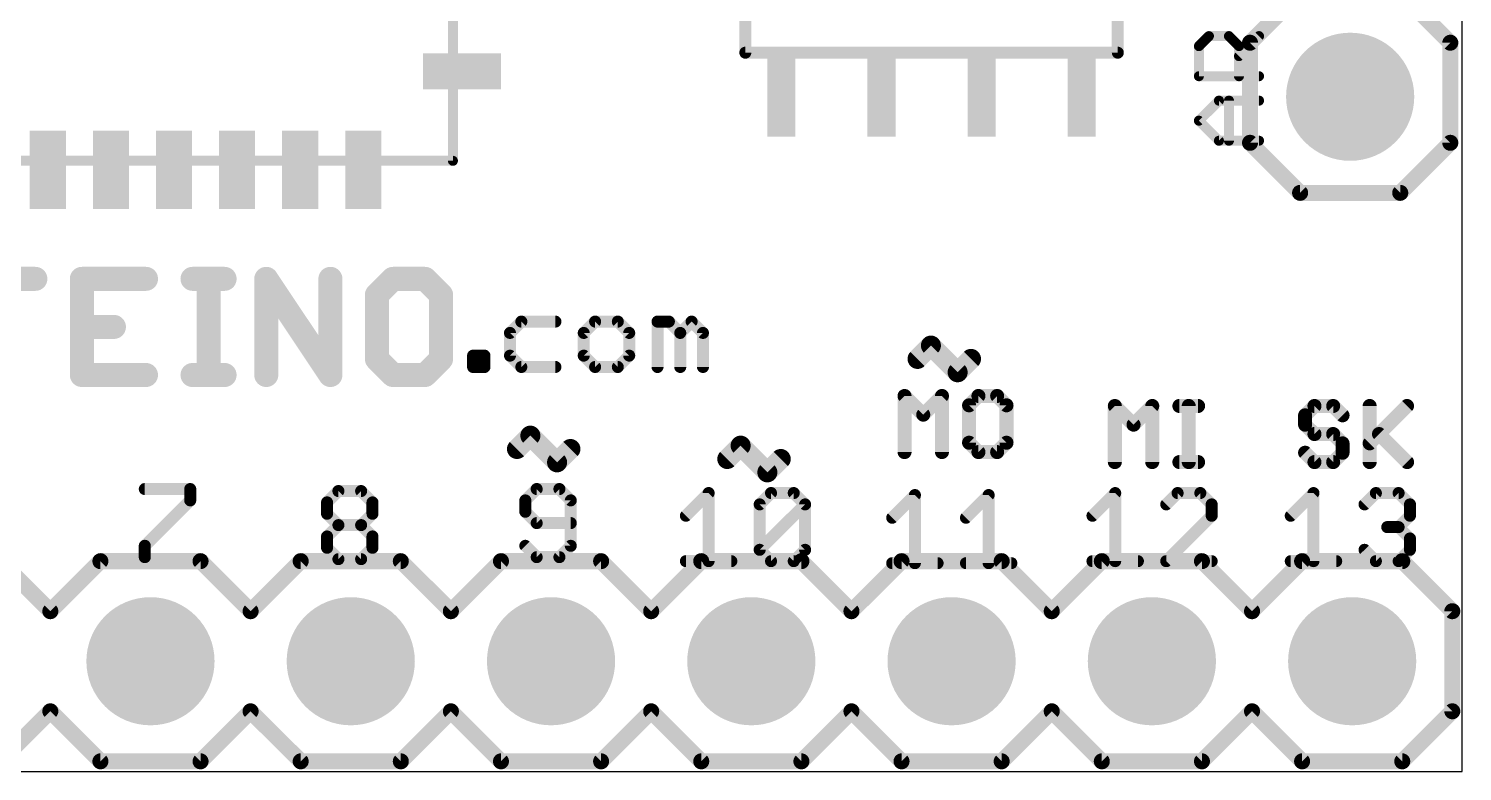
# Model space of a CAD drawing. Extents: x 0 to 33.3, y 0 to 23.1.
# Drawn here: x 15.09 to 33.27, y 0 to 9.42 of the extents above; entities that cross this region are included whole.
import ezdxf

# ---------------------------------------------------------------- set-up
doc = ezdxf.new("R2010")
doc.units = 0
for name, color, linetype in [('17', 82, 'CONTINUOUS'), ('20', 7, 'CONTINUOUS'), ('21', 7, 'CONTINUOUS'), ('51', 53, 'CONTINUOUS')]:
    doc.layers.add(name, color=color, linetype=linetype)

# ---------------------------------------------------------------- blocks, each defined once
blk = doc.blocks.new('RECT')
blk.add_solid([(-0.5, -0.5), (0.5, -0.5), (-0.5, 0.5), (0.5, 0.5)])
blk = doc.blocks.new('ROUNDP')
at = {"const_width": 0.5}
blk.add_lwpolyline([(0, -0.25, 1), (0, 0.25, 1), (0, -0.25)], format="xyb", dxfattribs=at)

msp = doc.modelspace()

# ---------------------------------------------------------------- linework, layer by layer
at = {"layer": '20'}
for p, q in [((33.274, 0), (33.274, 23.114)), ((0, 0), (33.274, 0))]:
    msp.add_line(p, q, dxfattribs=at)
at = {"layer": '21'}
for points, const_width in [([(24.181, 12.725), (24.181, 9.119)], 0.1524), ([(28.905, 9.119), (28.905, 12.725)], 0.1524), ([(29.9333, 9.202), (30.0604, 9.3292)], 0.127), ([(30.0604, 9.3292), (30.3146, 9.3292)], 0.127), ([(30.3146, 9.3292), (30.4417, 9.202)], 0.127), ([(30.4417, 9.0749), (30.6959, 9.3292)], 0.127), ([(29.9333, 8.8207), (29.9333, 9.202)], 0.127), ([(30.4417, 9.202), (30.4417, 8.8207)], 0.127), ([(30.6959, 8.8207), (29.9333, 8.8207)], 0.127), ([(29.9333, 8.2564), (30.1875, 8.5106)], 0.127), ([(30.1875, 8.5106), (30.6959, 8.5106)], 0.127), ([(30.3146, 8.0021), (30.3146, 8.5106)], 0.127), ([(30.1875, 8.0021), (29.9333, 8.2564)], 0.127), ([(30.6959, 8.0021), (30.1875, 8.0021)], 0.127), ([(14.3636, 6.2494), (15.1771, 6.2494)], 0.3048), ([(16.5803, 6.2494), (15.7668, 6.2494)], 0.3048), ([(15.7668, 6.2494), (15.7668, 5.0292)], 0.3048), ([(17.1701, 6.2494), (17.5769, 6.2494)], 0.3048), ([(17.3735, 5.0292), (17.3735, 6.2494)], 0.3048), ([(18.1056, 5.0292), (18.1056, 6.2494)], 0.3048), ([(18.1056, 6.2494), (18.9191, 5.0292)], 0.3048), ([(18.9191, 5.0292), (18.9191, 6.2494)], 0.3048), ([(19.7123, 6.2494), (19.5089, 6.0461)], 0.3048), ([(20.119, 6.2494), (19.7123, 6.2494)], 0.3048), ([(20.3224, 6.0461), (20.119, 6.2494)], 0.3048), ([(19.5089, 6.0461), (19.5089, 5.2326)], 0.3048), ([(20.3224, 5.2326), (20.3224, 6.0461)], 0.3048), ([(15.7668, 5.6393), (16.1736, 5.6393)], 0.3048), ([(21.3405, 5.707), (21.1964, 5.563)], 0.1524), ([(21.1964, 5.563), (21.1964, 5.2749)], 0.1524), ([(21.7727, 5.707), (21.3405, 5.707)], 0.1524), ([(22.276, 5.707), (22.132, 5.563)], 0.1524), ([(22.132, 5.563), (22.132, 5.2749)], 0.1524), ([(22.5641, 5.707), (22.276, 5.707)], 0.1524), ([(22.7082, 5.563), (22.5641, 5.707)], 0.1524), ([(22.7082, 5.2749), (22.7082, 5.563)], 0.1524), ([(23.0675, 5.1308), (23.0675, 5.707)], 0.1524), ([(23.0675, 5.707), (23.2115, 5.707)], 0.1524), ([(23.2115, 5.707), (23.3556, 5.563)], 0.1524), ([(23.3556, 5.563), (23.4997, 5.707)], 0.1524), ([(23.3556, 5.563), (23.3556, 5.1308)], 0.1524), ([(23.4997, 5.707), (23.6437, 5.563)], 0.1524), ([(23.6437, 5.563), (23.6437, 5.1308)], 0.1524), ([(26.3652, 5.2333), (26.5347, 5.4027)], 0.254), ([(26.5347, 5.4027), (26.8736, 5.0638)], 0.254), ([(19.5089, 5.2326), (19.7123, 5.0292)], 0.3048), ([(20.119, 5.0292), (20.3224, 5.2326)], 0.3048), ([(20.7287, 5.1308), (20.7287, 5.2749)], 0.1524), ([(20.7287, 5.2749), (20.8727, 5.2749)], 0.1524), ([(20.8727, 5.2749), (20.8727, 5.1308)], 0.1524), ([(21.1964, 5.2749), (21.3405, 5.1308)], 0.1524), ([(22.132, 5.2749), (22.276, 5.1308)], 0.1524), ([(22.5641, 5.1308), (22.7082, 5.2749)], 0.1524), ([(26.8736, 5.0638), (27.0431, 5.2333)], 0.254), ([(15.7668, 5.0292), (16.5803, 5.0292)], 0.3048), ([(17.1701, 5.0292), (17.5769, 5.0292)], 0.3048), ([(19.7123, 5.0292), (20.119, 5.0292)], 0.3048), ([(20.8727, 5.1308), (20.7287, 5.1308)], 0.1524), ([(21.3405, 5.1308), (21.7727, 5.1308)], 0.1524), ([(22.276, 5.1308), (22.5641, 5.1308)], 0.1524), ([(26.2001, 4.0513), (26.2001, 4.7631)], 0.1778), ([(26.2001, 4.7631), (26.4374, 4.5258)], 0.1778), ([(26.4374, 4.5258), (26.6746, 4.7631)], 0.1778), ([(26.6746, 4.7631), (26.6746, 4.0513)], 0.1778), ([(27.1373, 4.7631), (27.0187, 4.6445)], 0.1778), ([(27.0187, 4.6445), (27.0187, 4.1699)], 0.1778), ([(27.3746, 4.7631), (27.1373, 4.7631)], 0.1778), ([(27.4932, 4.6445), (27.3746, 4.7631)], 0.1778), ([(27.4932, 4.1699), (27.4932, 4.6445)], 0.1778), ([(28.8671, 3.9243), (28.8671, 4.6361)], 0.1778), ([(28.8671, 4.6361), (29.1044, 4.3988)], 0.1778), ([(29.1044, 4.3988), (29.3416, 4.6361)], 0.1778), ([(29.3416, 4.6361), (29.3416, 3.9243)], 0.1778), ([(29.6857, 4.6361), (29.9229, 4.6361)], 0.1778), ([(29.8043, 3.9243), (29.8043, 4.6361)], 0.1778), ([(31.3987, 4.6361), (31.2801, 4.5175)], 0.1778), ([(31.2801, 4.5175), (31.2801, 4.3988)], 0.1778), ([(31.636, 4.6361), (31.3987, 4.6361)], 0.1778), ([(31.7546, 4.5175), (31.636, 4.6361)], 0.1778), ([(32.0987, 4.6361), (32.0987, 3.9243)], 0.1778), ([(32.0987, 4.1616), (32.5732, 4.6361)], 0.1778), ([(21.2852, 4.0903), (21.4547, 4.2597)], 0.254), ([(21.4547, 4.2597), (21.7936, 3.9208)], 0.254), ([(31.2801, 4.3988), (31.3987, 4.2802)], 0.1778), ([(31.3987, 4.2802), (31.636, 4.2802)], 0.1778), ([(31.636, 4.2802), (31.7546, 4.1616)], 0.1778), ([(32.2173, 4.2802), (32.5732, 3.9243)], 0.1778), ([(21.7936, 3.9208), (21.9631, 4.0903)], 0.254), ([(23.9522, 3.9633), (24.1217, 4.1327)], 0.254), ([(24.1217, 4.1327), (24.4606, 3.7938)], 0.254), ([(27.0187, 4.1699), (27.1373, 4.0513)], 0.1778), ([(27.3746, 4.0513), (27.4932, 4.1699)], 0.1778), ([(31.7546, 4.1616), (31.7546, 4.0429)], 0.1778), ([(24.4606, 3.7938), (24.6301, 3.9633)], 0.254), ([(27.1373, 4.0513), (27.3746, 4.0513)], 0.1778), ([(29.6857, 3.9243), (29.9229, 3.9243)], 0.1778), ([(31.3987, 3.9243), (31.2801, 4.0429)], 0.1778), ([(31.636, 3.9243), (31.3987, 3.9243)], 0.1778), ([(31.7546, 4.0429), (31.636, 3.9243)], 0.1778), ([(16.5651, 3.5821), (17.1413, 3.5821)], 0.1524), ([(17.1413, 3.5821), (17.1413, 3.4381)], 0.1524), ([(21.5351, 3.5821), (21.3911, 3.4381)], 0.1524), ([(21.8233, 3.5821), (21.5351, 3.5821)], 0.1524), ([(21.9673, 3.4381), (21.8233, 3.5821)], 0.1524), ([(17.1413, 3.4381), (16.5651, 2.8619)], 0.1524), ([(18.8765, 3.4127), (19.0205, 3.5567)], 0.1524), ([(18.8765, 3.2686), (18.8765, 3.4127)], 0.1524), ([(19.0205, 3.5567), (19.3087, 3.5567)], 0.1524), ([(19.3087, 3.5567), (19.4527, 3.4127)], 0.1524), ([(19.4527, 3.4127), (19.4527, 3.2686)], 0.1524), ([(21.3911, 3.4381), (21.3911, 3.294)], 0.1524), ([(21.9673, 2.8619), (21.9673, 3.4381)], 0.1524), ([(23.4274, 3.2432), (23.7155, 3.5313)], 0.1524), ([(23.7155, 3.5313), (23.7155, 2.667)], 0.1524), ([(24.3629, 3.3873), (24.5069, 3.5313)], 0.1524), ([(24.3629, 2.8111), (24.3629, 3.3873)], 0.1524), ([(24.3629, 2.8111), (24.9391, 3.3873)], 0.1524), ([(24.5069, 3.5313), (24.795, 3.5313)], 0.1524), ([(24.795, 3.5313), (24.9391, 3.3873)], 0.1524), ([(24.9391, 3.3873), (24.9391, 2.8111)], 0.1524), ([(26.0436, 3.2178), (26.3317, 3.5059)], 0.1524), ([(26.3317, 3.5059), (26.3317, 2.6416)], 0.1524), ([(26.9791, 3.2178), (27.2672, 3.5059)], 0.1524), ([(27.2672, 3.5059), (27.2672, 2.6416)], 0.1524), ([(28.5836, 3.2432), (28.8717, 3.5313)], 0.1524), ([(28.8717, 3.5313), (28.8717, 2.667)], 0.1524), ([(29.6631, 3.5313), (29.5191, 3.3873)], 0.1524), ([(29.9513, 3.5313), (29.6631, 3.5313)], 0.1524), ([(30.0953, 3.3873), (29.9513, 3.5313)], 0.1524), ([(30.0953, 3.2432), (30.0953, 3.3873)], 0.1524), ([(31.0982, 3.2432), (31.3863, 3.5313)], 0.1524), ([(31.3863, 3.5313), (31.3863, 2.667)], 0.1524), ([(32.0337, 3.3873), (32.1777, 3.5313)], 0.1524), ([(32.1777, 3.5313), (32.4659, 3.5313)], 0.1524), ([(32.4659, 3.5313), (32.6099, 3.3873)], 0.1524), ([(32.6099, 3.3873), (32.6099, 3.2432)], 0.1524), ([(19.0205, 3.1246), (18.8765, 3.2686)], 0.1524), ([(19.4527, 3.2686), (19.3087, 3.1246)], 0.1524), ([(21.3911, 3.294), (21.5351, 3.15)], 0.1524), ([(29.5191, 2.667), (30.0953, 3.2432)], 0.1524), ([(32.6099, 3.2432), (32.4659, 3.0992)], 0.1524), ([(18.8765, 2.9805), (19.0205, 3.1246)], 0.1524), ([(19.0205, 3.1246), (19.3087, 3.1246)], 0.1524), ([(19.3087, 3.1246), (19.4527, 2.9805)], 0.1524), ([(21.5351, 3.15), (21.9673, 3.15)], 0.1524), ([(32.4659, 3.0992), (32.3218, 3.0992)], 0.1524), ([(32.4659, 3.0992), (32.6099, 2.9551)], 0.1524), ([(16.5651, 2.8619), (16.5651, 2.7178)], 0.1524), ([(18.8765, 2.8365), (18.8765, 2.9805)], 0.1524), ([(19.0205, 2.6924), (18.8765, 2.8365)], 0.1524), ([(19.4527, 2.8365), (19.3087, 2.6924)], 0.1524), ([(19.4527, 2.9805), (19.4527, 2.8365)], 0.1524), ([(21.3911, 2.8619), (21.5351, 2.7178)], 0.1524), ([(21.8233, 2.7178), (21.9673, 2.8619)], 0.1524), ([(32.6099, 2.9551), (32.6099, 2.8111)], 0.1524), ([(19.3087, 2.6924), (19.0205, 2.6924)], 0.1524), ([(21.5351, 2.7178), (21.8233, 2.7178)], 0.1524), ([(23.4274, 2.667), (24.0036, 2.667)], 0.1524), ([(24.5069, 2.667), (24.3629, 2.8111)], 0.1524), ([(24.795, 2.667), (24.5069, 2.667)], 0.1524), ([(24.9391, 2.8111), (24.795, 2.667)], 0.1524), ([(28.5836, 2.667), (29.1598, 2.667)], 0.1524), ([(30.0953, 2.667), (29.5191, 2.667)], 0.1524), ([(31.0982, 2.667), (31.6744, 2.667)], 0.1524), ([(32.1777, 2.667), (32.0337, 2.8111)], 0.1524), ([(32.4659, 2.667), (32.1777, 2.667)], 0.1524), ([(32.6099, 2.8111), (32.4659, 2.667)], 0.1524), ([(26.0436, 2.6416), (26.6198, 2.6416)], 0.1524), ([(26.9791, 2.6416), (27.5553, 2.6416)], 0.1524)]:
    msp.add_lwpolyline(points, dxfattribs=dict(at, const_width=const_width))
for points, const_width in [([(30.0604, 9.3609, 1), (30.0604, 9.2974)], 0.0635), ([(30.0828, 9.3067, 1), (30.0379, 9.3516)], 0.0635), ([(30.337, 9.3516, 1), (30.2921, 9.3067)], 0.0635), ([(30.3146, 9.2974, 1), (30.3146, 9.3609)], 0.0635), ([(30.7184, 9.3067, 1), (30.6734, 9.3516)], 0.0635), ([(24.1429, 9.119, 1), (24.2191, 9.119)], 0.0762), ([(28.8669, 9.119, 1), (28.9431, 9.119)], 0.0762), ([(29.965, 9.202, 1), (29.9015, 9.202)], 0.0635), ([(29.9108, 9.2245, 1), (29.9557, 9.1796)], 0.0635), ([(30.4734, 9.202, 1), (30.4099, 9.202)], 0.0635), ([(30.4192, 9.0974, 1), (30.4641, 9.0525)], 0.0635), ([(30.4192, 9.1796, 1), (30.4641, 9.2245)], 0.0635), ([(29.9015, 8.8207, 1), (29.965, 8.8207)], 0.0635), ([(29.9333, 8.8525, 1), (29.9333, 8.789)], 0.0635), ([(30.4099, 8.8207, 1), (30.4734, 8.8207)], 0.0635), ([(30.6959, 8.789, 1), (30.6959, 8.8525)], 0.0635), ([(30.1875, 8.5423, 1), (30.1875, 8.4788)], 0.0635), ([(30.2099, 8.4881, 1), (30.165, 8.533)], 0.0635), ([(30.3463, 8.5106, 1), (30.2828, 8.5106)], 0.0635), ([(30.6959, 8.4788, 1), (30.6959, 8.5423)], 0.0635), ([(29.9557, 8.2788, 1), (29.9108, 8.2339)], 0.0635), ([(29.9108, 8.2788, 1), (29.9557, 8.2339)], 0.0635), ([(30.1875, 8.0339, 1), (30.1875, 7.9704)], 0.0635), ([(30.165, 7.9797, 1), (30.2099, 8.0246)], 0.0635), ([(30.2828, 8.0021, 1), (30.3463, 8.0021)], 0.0635), ([(30.6959, 7.9704, 1), (30.6959, 8.0339)], 0.0635), ([(15.1771, 6.1732, 1), (15.1771, 6.3256)], 0.1524), ([(15.7668, 6.3256, 1), (15.7668, 6.1732)], 0.1524), ([(15.843, 6.2494, 1), (15.6906, 6.2494)], 0.1524), ([(16.5803, 6.1732, 1), (16.5803, 6.3256)], 0.1524), ([(17.1701, 6.3256, 1), (17.1701, 6.1732)], 0.1524), ([(17.4497, 6.2494, 1), (17.2973, 6.2494)], 0.1524), ([(17.5769, 6.1732, 1), (17.5769, 6.3256)], 0.1524), ([(18.1818, 6.2494, 1), (18.0294, 6.2494)], 0.1524), ([(18.169, 6.2917, 1), (18.0422, 6.2072)], 0.1524), ([(18.9953, 6.2494, 1), (18.8429, 6.2494)], 0.1524), ([(19.7123, 6.3256, 1), (19.7123, 6.1732)], 0.1524), ([(19.7662, 6.1956, 1), (19.6584, 6.3033)], 0.1524), ([(20.1729, 6.3033, 1), (20.0651, 6.1956)], 0.1524), ([(20.119, 6.1732, 1), (20.119, 6.3256)], 0.1524), ([(19.5851, 6.0461, 1), (19.4327, 6.0461)], 0.1524), ([(20.3986, 6.0461, 1), (20.2462, 6.0461)], 0.1524), ([(19.455, 6.1, 1), (19.5628, 5.9922)], 0.1524), ([(20.2685, 5.9922, 1), (20.3763, 6.1)], 0.1524), ([(15.7668, 5.7155, 1), (15.7668, 5.5631)], 0.1524), ([(16.1736, 5.5631, 1), (16.1736, 5.7155)], 0.1524), ([(21.2345, 5.563, 1), (21.1583, 5.563)], 0.0762), ([(21.3405, 5.7451, 1), (21.3405, 5.6689)], 0.0762), ([(21.3674, 5.6801, 1), (21.3136, 5.734)], 0.0762), ([(21.7727, 5.6689, 1), (21.7727, 5.7451)], 0.0762), ([(22.1701, 5.563, 1), (22.0939, 5.563)], 0.0762), ([(22.276, 5.7451, 1), (22.276, 5.6689)], 0.0762), ([(22.303, 5.6801, 1), (22.2491, 5.734)], 0.0762), ([(22.5911, 5.734, 1), (22.5372, 5.6801)], 0.0762), ([(22.5641, 5.6689, 1), (22.5641, 5.7451)], 0.0762), ([(22.7463, 5.563, 1), (22.6701, 5.563)], 0.0762), ([(23.1056, 5.707, 1), (23.0294, 5.707)], 0.0762), ([(23.0675, 5.7451, 1), (23.0675, 5.6689)], 0.0762), ([(23.2385, 5.734, 1), (23.1846, 5.6801)], 0.0762), ([(23.2115, 5.6689, 1), (23.2115, 5.7451)], 0.0762), ([(23.3937, 5.563, 1), (23.3175, 5.563)], 0.0762), ([(23.5266, 5.734, 1), (23.4727, 5.6801)], 0.0762), ([(23.5266, 5.6801, 1), (23.4727, 5.734)], 0.0762), ([(23.6818, 5.563, 1), (23.6056, 5.563)], 0.0762), ([(21.1695, 5.5899, 1), (21.2234, 5.536)], 0.0762), ([(22.105, 5.5899, 1), (22.1589, 5.536)], 0.0762), ([(22.6812, 5.536, 1), (22.7351, 5.5899)], 0.0762), ([(23.3287, 5.5899, 1), (23.3825, 5.536)], 0.0762), ([(23.3287, 5.536, 1), (23.3825, 5.5899)], 0.0762), ([(23.6168, 5.536, 1), (23.6706, 5.5899)], 0.0762), ([(26.5796, 5.4476, 1), (26.4898, 5.3578)], 0.127), ([(26.5796, 5.3578, 1), (26.4898, 5.4476)], 0.127), ([(19.5628, 5.2865, 1), (19.455, 5.1787)], 0.1524), ([(19.4327, 5.2326, 1), (19.5851, 5.2326)], 0.1524), ([(20.2462, 5.2326, 1), (20.3986, 5.2326)], 0.1524), ([(20.3763, 5.1787, 1), (20.2685, 5.2865)], 0.1524), ([(20.7668, 5.2749, 1), (20.6906, 5.2749)], 0.0762), ([(20.7287, 5.313, 1), (20.7287, 5.2368)], 0.0762), ([(20.9108, 5.2749, 1), (20.8346, 5.2749)], 0.0762), ([(20.8727, 5.2368, 1), (20.8727, 5.313)], 0.0762), ([(21.2234, 5.3018, 1), (21.1695, 5.2479)], 0.0762), ([(21.1583, 5.2749, 1), (21.2345, 5.2749)], 0.0762), ([(22.1589, 5.3018, 1), (22.105, 5.2479)], 0.0762), ([(22.0939, 5.2749, 1), (22.1701, 5.2749)], 0.0762), ([(22.6701, 5.2749, 1), (22.7463, 5.2749)], 0.0762), ([(22.7351, 5.2479, 1), (22.6812, 5.3018)], 0.0762), ([(26.3203, 5.2782, 1), (26.4101, 5.1884)], 0.127), ([(27.088, 5.1884, 1), (26.9982, 5.2782)], 0.127), ([(15.7668, 5.1054, 1), (15.7668, 4.953)], 0.1524), ([(15.6906, 5.0292, 1), (15.843, 5.0292)], 0.1524), ([(16.5803, 4.953, 1), (16.5803, 5.1054)], 0.1524), ([(17.1701, 5.1054, 1), (17.1701, 4.953)], 0.1524), ([(17.2973, 5.0292, 1), (17.4497, 5.0292)], 0.1524), ([(17.5769, 4.953, 1), (17.5769, 5.1054)], 0.1524), ([(18.0294, 5.0292, 1), (18.1818, 5.0292)], 0.1524), ([(18.8429, 5.0292, 1), (18.9953, 5.0292)], 0.1524), ([(18.8557, 4.9869, 1), (18.9825, 5.0715)], 0.1524), ([(19.7123, 5.1054, 1), (19.7123, 4.953)], 0.1524), ([(19.6584, 4.9753, 1), (19.7662, 5.0831)], 0.1524), ([(20.0651, 5.0831, 1), (20.1729, 4.9753)], 0.1524), ([(20.119, 4.953, 1), (20.119, 5.1054)], 0.1524), ([(20.7287, 5.1689, 1), (20.7287, 5.0927)], 0.0762), ([(20.6906, 5.1308, 1), (20.7668, 5.1308)], 0.0762), ([(20.8346, 5.1308, 1), (20.9108, 5.1308)], 0.0762), ([(20.8727, 5.0927, 1), (20.8727, 5.1689)], 0.0762), ([(21.3405, 5.1689, 1), (21.3405, 5.0927)], 0.0762), ([(21.3136, 5.1039, 1), (21.3674, 5.1577)], 0.0762), ([(21.7727, 5.0927, 1), (21.7727, 5.1689)], 0.0762), ([(22.276, 5.1689, 1), (22.276, 5.0927)], 0.0762), ([(22.2491, 5.1039, 1), (22.303, 5.1577)], 0.0762), ([(22.5372, 5.1577, 1), (22.5911, 5.1039)], 0.0762), ([(22.5641, 5.0927, 1), (22.5641, 5.1689)], 0.0762), ([(23.0294, 5.1308, 1), (23.1056, 5.1308)], 0.0762), ([(23.3175, 5.1308, 1), (23.3937, 5.1308)], 0.0762), ([(23.6056, 5.1308, 1), (23.6818, 5.1308)], 0.0762), ([(26.8287, 5.1087, 1), (26.9185, 5.0189)], 0.127), ([(26.8287, 5.0189, 1), (26.9185, 5.1087)], 0.127), ([(26.2315, 4.7945, 1), (26.1687, 4.7317)], 0.0889), ([(26.2446, 4.7631, 1), (26.1557, 4.7631)], 0.0889), ([(26.7191, 4.7631, 1), (26.6302, 4.7631)], 0.0889), ([(26.7061, 4.7317, 1), (26.6432, 4.7945)], 0.0889), ([(27.0631, 4.6445, 1), (26.9742, 4.6445)], 0.0889), ([(27.1373, 4.8076, 1), (27.1373, 4.7187)], 0.0889), ([(27.1687, 4.7317, 1), (27.1059, 4.7945)], 0.0889), ([(27.406, 4.7945, 1), (27.3432, 4.7317)], 0.0889), ([(27.3746, 4.7187, 1), (27.3746, 4.8076)], 0.0889), ([(27.5377, 4.6445, 1), (27.4488, 4.6445)], 0.0889), ([(26.4059, 4.5573, 1), (26.4688, 4.4944)], 0.0889), ([(26.4059, 4.4944, 1), (26.4688, 4.5573)], 0.0889), ([(26.9872, 4.6759, 1), (27.0501, 4.613)], 0.0889), ([(27.4618, 4.613, 1), (27.5246, 4.6759)], 0.0889), ([(28.9116, 4.6361, 1), (28.8226, 4.6361)], 0.0889), ([(28.8985, 4.6675, 1), (28.8357, 4.6047)], 0.0889), ([(29.3861, 4.6361, 1), (29.2972, 4.6361)], 0.0889), ([(29.3731, 4.6047, 1), (29.3102, 4.6675)], 0.0889), ([(29.6857, 4.6806, 1), (29.6857, 4.5917)], 0.0889), ([(29.8488, 4.6361, 1), (29.7599, 4.6361)], 0.0889), ([(29.9229, 4.5917, 1), (29.9229, 4.6806)], 0.0889), ([(31.3246, 4.5175, 1), (31.2356, 4.5175)], 0.0889), ([(31.2487, 4.5489, 1), (31.3115, 4.486)], 0.0889), ([(31.3987, 4.6806, 1), (31.3987, 4.5917)], 0.0889), ([(31.4302, 4.6047, 1), (31.3673, 4.6675)], 0.0889), ([(31.6674, 4.6675, 1), (31.6046, 4.6047)], 0.0889), ([(31.636, 4.5917, 1), (31.636, 4.6806)], 0.0889), ([(31.7232, 4.486, 1), (31.7861, 4.5489)], 0.0889), ([(32.1431, 4.6361, 1), (32.0542, 4.6361)], 0.0889), ([(32.6046, 4.6047, 1), (32.5418, 4.6675)], 0.0889), ([(21.4996, 4.3046, 1), (21.4098, 4.2148)], 0.127), ([(21.4996, 4.2148, 1), (21.4098, 4.3046)], 0.127), ([(29.0729, 4.4303, 1), (29.1358, 4.3674)], 0.0889), ([(29.0729, 4.3674, 1), (29.1358, 4.4303)], 0.0889), ([(31.3115, 4.4303, 1), (31.2487, 4.3674)], 0.0889), ([(31.2356, 4.3988, 1), (31.3246, 4.3988)], 0.0889), ([(31.3987, 4.3247, 1), (31.3987, 4.2358)], 0.0889), ([(31.6674, 4.3116, 1), (31.6046, 4.2488)], 0.0889), ([(31.636, 4.2358, 1), (31.636, 4.3247)], 0.0889), ([(32.2487, 4.3116, 1), (32.1859, 4.2488)], 0.0889), ([(21.2403, 4.1352, 1), (21.3301, 4.0454)], 0.127), ([(22.008, 4.0454, 1), (21.9182, 4.1352)], 0.127), ([(24.1666, 4.1776, 1), (24.0768, 4.0878)], 0.127), ([(24.1666, 4.0878, 1), (24.0768, 4.1776)], 0.127), ([(27.0501, 4.2014, 1), (26.9872, 4.1385)], 0.0889), ([(26.9742, 4.1699, 1), (27.0631, 4.1699)], 0.0889), ([(27.4488, 4.1699, 1), (27.5377, 4.1699)], 0.0889), ([(27.5246, 4.1385, 1), (27.4618, 4.2014)], 0.0889), ([(31.3673, 4.2488, 1), (31.4302, 4.3116)], 0.0889), ([(31.7991, 4.1616, 1), (31.7102, 4.1616)], 0.0889), ([(31.7232, 4.1301, 1), (31.7861, 4.193)], 0.0889), ([(32.0672, 4.193, 1), (32.1301, 4.1301)], 0.0889), ([(21.7487, 3.9657, 1), (21.8385, 3.8759)], 0.127), ([(21.7487, 3.8759, 1), (21.8385, 3.9657)], 0.127), ([(23.9073, 4.0082, 1), (23.9971, 3.9184)], 0.127), ([(24.675, 3.9184, 1), (24.5852, 4.0082)], 0.127), ([(26.1557, 4.0513, 1), (26.2446, 4.0513)], 0.0889), ([(26.6302, 4.0513, 1), (26.7191, 4.0513)], 0.0889), ([(27.1373, 4.0958, 1), (27.1373, 4.0069)], 0.0889), ([(27.1059, 4.0199, 1), (27.1687, 4.0827)], 0.0889), ([(27.3432, 4.0827, 1), (27.406, 4.0199)], 0.0889), ([(27.3746, 4.0069, 1), (27.3746, 4.0958)], 0.0889), ([(29.6857, 3.9688, 1), (29.6857, 3.8799)], 0.0889), ([(29.9229, 3.8799, 1), (29.9229, 3.9688)], 0.0889), ([(31.3115, 4.0744, 1), (31.2487, 4.0115)], 0.0889), ([(31.3987, 3.9688, 1), (31.3987, 3.8799)], 0.0889), ([(31.3673, 3.8929, 1), (31.4302, 3.9557)], 0.0889), ([(31.6046, 3.9557, 1), (31.6674, 3.8929)], 0.0889), ([(31.636, 3.8799, 1), (31.636, 3.9688)], 0.0889), ([(31.7102, 4.0429, 1), (31.7991, 4.0429)], 0.0889), ([(31.7861, 4.0115, 1), (31.7232, 4.0744)], 0.0889), ([(32.5418, 3.8929, 1), (32.6046, 3.9557)], 0.0889), ([(24.4157, 3.8387, 1), (24.5055, 3.7489)], 0.127), ([(24.4157, 3.7489, 1), (24.5055, 3.8387)], 0.127), ([(28.8226, 3.9243, 1), (28.9116, 3.9243)], 0.0889), ([(29.2972, 3.9243, 1), (29.3861, 3.9243)], 0.0889), ([(29.7599, 3.9243, 1), (29.8488, 3.9243)], 0.0889), ([(32.0542, 3.9243, 1), (32.1431, 3.9243)], 0.0889), ([(16.5651, 3.6202, 1), (16.5651, 3.544)], 0.0762), ([(17.1794, 3.5821, 1), (17.1032, 3.5821)], 0.0762), ([(17.1413, 3.544, 1), (17.1413, 3.6202)], 0.0762), ([(21.5351, 3.6202, 1), (21.5351, 3.544)], 0.0762), ([(21.5621, 3.5552, 1), (21.5082, 3.6091)], 0.0762), ([(21.8502, 3.6091, 1), (21.7963, 3.5552)], 0.0762), ([(21.8233, 3.544, 1), (21.8233, 3.6202)], 0.0762), ([(17.1032, 3.4381, 1), (17.1794, 3.4381)], 0.0762), ([(17.1682, 3.4111, 1), (17.1144, 3.465)], 0.0762), ([(18.8495, 3.4396, 1), (18.9034, 3.3857)], 0.0762), ([(18.9146, 3.4127, 1), (18.8384, 3.4127)], 0.0762), ([(19.0205, 3.5948, 1), (19.0205, 3.5186)], 0.0762), ([(19.0475, 3.5298, 1), (18.9936, 3.5837)], 0.0762), ([(19.3356, 3.5837, 1), (19.2817, 3.5298)], 0.0762), ([(19.3087, 3.5186, 1), (19.3087, 3.5948)], 0.0762), ([(19.4908, 3.4127, 1), (19.4146, 3.4127)], 0.0762), ([(19.4258, 3.3857, 1), (19.4796, 3.4396)], 0.0762), ([(21.3641, 3.465, 1), (21.418, 3.4111)], 0.0762), ([(21.4292, 3.4381, 1), (21.353, 3.4381)], 0.0762), ([(22.0054, 3.4381, 1), (21.9292, 3.4381)], 0.0762), ([(21.9404, 3.4111, 1), (21.9942, 3.465)], 0.0762), ([(23.7536, 3.5313, 1), (23.6774, 3.5313)], 0.0762), ([(23.7424, 3.5044, 1), (23.6885, 3.5583)], 0.0762), ([(24.401, 3.3873, 1), (24.3248, 3.3873)], 0.0762), ([(24.5069, 3.5694, 1), (24.5069, 3.4932)], 0.0762), ([(24.5339, 3.5044, 1), (24.48, 3.5583)], 0.0762), ([(24.822, 3.5583, 1), (24.7681, 3.5044)], 0.0762), ([(24.795, 3.4932, 1), (24.795, 3.5694)], 0.0762), ([(24.9772, 3.3873, 1), (24.901, 3.3873)], 0.0762), ([(24.966, 3.3603, 1), (24.9122, 3.4142)], 0.0762), ([(26.3698, 3.5059, 1), (26.2936, 3.5059)], 0.0762), ([(26.3586, 3.479, 1), (26.3047, 3.5329)], 0.0762), ([(27.3053, 3.5059, 1), (27.2291, 3.5059)], 0.0762), ([(27.2941, 3.479, 1), (27.2403, 3.5329)], 0.0762), ([(28.9098, 3.5313, 1), (28.8336, 3.5313)], 0.0762), ([(28.8986, 3.5044, 1), (28.8447, 3.5583)], 0.0762), ([(29.6631, 3.5694, 1), (29.6631, 3.4932)], 0.0762), ([(29.6901, 3.5044, 1), (29.6362, 3.5583)], 0.0762), ([(29.9782, 3.5583, 1), (29.9243, 3.5044)], 0.0762), ([(29.9513, 3.4932, 1), (29.9513, 3.5694)], 0.0762), ([(30.1334, 3.3873, 1), (30.0572, 3.3873)], 0.0762), ([(31.4244, 3.5313, 1), (31.3482, 3.5313)], 0.0762), ([(31.4132, 3.5044, 1), (31.3593, 3.5583)], 0.0762), ([(32.1777, 3.5694, 1), (32.1777, 3.4932)], 0.0762), ([(32.2047, 3.5044, 1), (32.1508, 3.5583)], 0.0762), ([(32.4928, 3.5583, 1), (32.4389, 3.5044)], 0.0762), ([(32.4659, 3.4932, 1), (32.4659, 3.5694)], 0.0762), ([(32.648, 3.3873, 1), (32.5718, 3.3873)], 0.0762), ([(18.9034, 3.2956, 1), (18.8495, 3.2417)], 0.0762), ([(18.8384, 3.2686, 1), (18.9146, 3.2686)], 0.0762), ([(19.4146, 3.2686, 1), (19.4908, 3.2686)], 0.0762), ([(19.4796, 3.2417, 1), (19.4258, 3.2956)], 0.0762), ([(21.418, 3.321, 1), (21.3641, 3.2671)], 0.0762), ([(21.353, 3.294, 1), (21.4292, 3.294)], 0.0762), ([(23.4004, 3.2702, 1), (23.4543, 3.2163)], 0.0762), ([(24.3359, 3.4142, 1), (24.3898, 3.3603)], 0.0762), ([(24.9122, 3.3603, 1), (24.966, 3.4142)], 0.0762), ([(26.0166, 3.2448, 1), (26.0705, 3.1909)], 0.0762), ([(26.9521, 3.2448, 1), (27.006, 3.1909)], 0.0762), ([(28.5566, 3.2702, 1), (28.6105, 3.2163)], 0.0762), ([(29.4921, 3.4142, 1), (29.546, 3.3603)], 0.0762), ([(30.0572, 3.2432, 1), (30.1334, 3.2432)], 0.0762), ([(30.0684, 3.3603, 1), (30.1222, 3.4142)], 0.0762), ([(30.1222, 3.2163, 1), (30.0684, 3.2702)], 0.0762), ([(31.0712, 3.2702, 1), (31.1251, 3.2163)], 0.0762), ([(32.0067, 3.4142, 1), (32.0606, 3.3603)], 0.0762), ([(32.5718, 3.2432, 1), (32.648, 3.2432)], 0.0762), ([(32.583, 3.3603, 1), (32.6368, 3.4142)], 0.0762), ([(32.6368, 3.2163, 1), (32.583, 3.2702)], 0.0762), ([(19.0205, 3.1627, 1), (19.0205, 3.0865)], 0.0762), ([(19.0475, 3.0976, 1), (18.9936, 3.1515)], 0.0762), ([(18.9936, 3.0976, 1), (19.0475, 3.1515)], 0.0762), ([(19.3356, 3.1515, 1), (19.2817, 3.0976)], 0.0762), ([(19.2817, 3.1515, 1), (19.3356, 3.0976)], 0.0762), ([(19.3087, 3.0865, 1), (19.3087, 3.1627)], 0.0762), ([(21.5351, 3.1881, 1), (21.5351, 3.1119)], 0.0762), ([(21.5082, 3.123, 1), (21.5621, 3.1769)], 0.0762), ([(21.9673, 3.1119, 1), (21.9673, 3.1881)], 0.0762), ([(32.3218, 3.1373, 1), (32.3218, 3.0611)], 0.0762), ([(32.4928, 3.1261, 1), (32.4389, 3.0722)], 0.0762), ([(32.4389, 3.1261, 1), (32.4928, 3.0722)], 0.0762), ([(32.4659, 3.0611, 1), (32.4659, 3.1373)], 0.0762), ([(16.5381, 2.8888, 1), (16.592, 2.8349)], 0.0762), ([(16.6032, 2.8619, 1), (16.527, 2.8619)], 0.0762), ([(18.8495, 3.0075, 1), (18.9034, 2.9536)], 0.0762), ([(18.9034, 2.8634, 1), (18.8495, 2.8095)], 0.0762), ([(18.9146, 2.9805, 1), (18.8384, 2.9805)], 0.0762), ([(19.4908, 2.9805, 1), (19.4146, 2.9805)], 0.0762), ([(19.4258, 2.9536, 1), (19.4796, 3.0075)], 0.0762), ([(19.4796, 2.8095, 1), (19.4258, 2.8634)], 0.0762), ([(21.418, 2.8888, 1), (21.3641, 2.8349)], 0.0762), ([(21.9942, 2.8349, 1), (21.9404, 2.8888)], 0.0762), ([(32.648, 2.9551, 1), (32.5718, 2.9551)], 0.0762), ([(32.583, 2.9282, 1), (32.6368, 2.9821)], 0.0762), ([(16.527, 2.7178, 1), (16.6032, 2.7178)], 0.0762), ([(18.8384, 2.8365, 1), (18.9146, 2.8365)], 0.0762), ([(19.0205, 2.7305, 1), (19.0205, 2.6543)], 0.0762), ([(18.9936, 2.6655, 1), (19.0475, 2.7193)], 0.0762), ([(19.2817, 2.7193, 1), (19.3356, 2.6655)], 0.0762), ([(19.3087, 2.6543, 1), (19.3087, 2.7305)], 0.0762), ([(19.4146, 2.8365, 1), (19.4908, 2.8365)], 0.0762), ([(21.5351, 2.7559, 1), (21.5351, 2.6797)], 0.0762), ([(21.5082, 2.6909, 1), (21.5621, 2.7447)], 0.0762), ([(21.7963, 2.7447, 1), (21.8502, 2.6909)], 0.0762), ([(21.8233, 2.6797, 1), (21.8233, 2.7559)], 0.0762), ([(21.9292, 2.8619, 1), (22.0054, 2.8619)], 0.0762), ([(23.4274, 2.7051, 1), (23.4274, 2.6289)], 0.0762), ([(24.0036, 2.6289, 1), (24.0036, 2.7051)], 0.0762), ([(24.3898, 2.838, 1), (24.3359, 2.7841)], 0.0762), ([(24.3359, 2.838, 1), (24.3898, 2.7841)], 0.0762), ([(24.3248, 2.8111, 1), (24.401, 2.8111)], 0.0762), ([(24.5069, 2.7051, 1), (24.5069, 2.6289)], 0.0762), ([(24.48, 2.6401, 1), (24.5339, 2.6939)], 0.0762), ([(24.7681, 2.6939, 1), (24.822, 2.6401)], 0.0762), ([(24.795, 2.6289, 1), (24.795, 2.7051)], 0.0762), ([(24.901, 2.8111, 1), (24.9772, 2.8111)], 0.0762), ([(24.966, 2.7841, 1), (24.9122, 2.838)], 0.0762), ([(28.5836, 2.7051, 1), (28.5836, 2.6289)], 0.0762), ([(29.1598, 2.6289, 1), (29.1598, 2.7051)], 0.0762), ([(29.5191, 2.7051, 1), (29.5191, 2.6289)], 0.0762), ([(29.4921, 2.6939, 1), (29.546, 2.6401)], 0.0762), ([(30.0953, 2.6289, 1), (30.0953, 2.7051)], 0.0762), ([(31.0982, 2.7051, 1), (31.0982, 2.6289)], 0.0762), ([(31.6744, 2.6289, 1), (31.6744, 2.7051)], 0.0762), ([(32.0606, 2.838, 1), (32.0067, 2.7841)], 0.0762), ([(32.1777, 2.7051, 1), (32.1777, 2.6289)], 0.0762), ([(32.1508, 2.6401, 1), (32.2047, 2.6939)], 0.0762), ([(32.4389, 2.6939, 1), (32.4928, 2.6401)], 0.0762), ([(32.4659, 2.6289, 1), (32.4659, 2.7051)], 0.0762), ([(32.5718, 2.8111, 1), (32.648, 2.8111)], 0.0762), ([(32.6368, 2.7841, 1), (32.583, 2.838)], 0.0762), ([(23.6774, 2.667, 1), (23.7536, 2.667)], 0.0762), ([(26.0436, 2.6797, 1), (26.0436, 2.6035)], 0.0762), ([(26.2936, 2.6416, 1), (26.3698, 2.6416)], 0.0762), ([(26.6198, 2.6035, 1), (26.6198, 2.6797)], 0.0762), ([(26.9791, 2.6797, 1), (26.9791, 2.6035)], 0.0762), ([(27.2291, 2.6416, 1), (27.3053, 2.6416)], 0.0762), ([(27.5553, 2.6035, 1), (27.5553, 2.6797)], 0.0762), ([(28.8336, 2.667, 1), (28.9098, 2.667)], 0.0762), ([(31.3482, 2.667, 1), (31.4244, 2.667)], 0.0762)]:
    msp.add_lwpolyline(points, format="xyb", dxfattribs=dict(at, const_width=const_width))
at = {"layer": '51'}
for points, const_width in [([(20.4724, 15.621), (20.4724, 7.747)], 0.127), ([(30.5816, 9.2456), (31.2166, 9.8806)], 0.2032), ([(32.4866, 9.8806), (33.1216, 9.2456)], 0.2032), ([(30.5816, 7.9756), (30.5816, 9.2456)], 0.2032), ([(33.1216, 9.2456), (33.1216, 7.9756)], 0.2032), ([(24.181, 9.119), (28.905, 9.119)], 0.1524), ([(30.5816, 7.9756), (31.2166, 7.3406)], 0.2032), ([(32.4866, 7.3406), (33.1216, 7.9756)], 0.2032), ([(20.4724, 7.747), (12.5984, 7.747)], 0.127), ([(31.2166, 7.3406), (32.4866, 7.3406)], 0.2032), ([(15.367, 2.032), (14.732, 2.667)], 0.2032), ([(15.367, 2.032), (16.002, 2.667)], 0.2032), ([(16.002, 2.667), (17.272, 2.667)], 0.2032), ([(17.907, 2.032), (17.272, 2.667)], 0.2032), ([(17.907, 2.032), (18.542, 2.667)], 0.2032), ([(18.542, 2.667), (19.812, 2.667)], 0.2032), ([(19.812, 2.667), (20.447, 2.032)], 0.2032), ([(20.447, 2.032), (21.082, 2.667)], 0.2032), ([(21.082, 2.667), (22.352, 2.667)], 0.2032), ([(22.352, 2.667), (22.987, 2.032)], 0.2032), ([(22.987, 2.032), (23.622, 2.667)], 0.2032), ([(23.622, 2.667), (24.892, 2.667)], 0.2032), ([(25.527, 2.032), (24.892, 2.667)], 0.2032), ([(25.527, 2.032), (26.162, 2.667)], 0.2032), ([(26.162, 2.667), (27.432, 2.667)], 0.2032), ([(27.432, 2.667), (28.067, 2.032)], 0.2032), ([(28.067, 2.032), (28.702, 2.667)], 0.2032), ([(28.702, 2.667), (29.972, 2.667)], 0.2032), ([(29.972, 2.667), (30.607, 2.032)], 0.2032), ([(30.607, 2.032), (31.242, 2.667)], 0.2032), ([(31.242, 2.667), (32.512, 2.667)], 0.2032), ([(33.147, 2.032), (32.512, 2.667)], 0.2032), ([(33.147, 0.762), (33.147, 2.032)], 0.2032), ([(14.732, 0.127), (15.367, 0.762)], 0.2032), ([(16.002, 0.127), (15.367, 0.762)], 0.2032), ([(17.272, 0.127), (17.907, 0.762)], 0.2032), ([(18.542, 0.127), (17.907, 0.762)], 0.2032), ([(20.447, 0.762), (19.812, 0.127)], 0.2032), ([(21.082, 0.127), (20.447, 0.762)], 0.2032), ([(22.987, 0.762), (22.352, 0.127)], 0.2032), ([(23.622, 0.127), (22.987, 0.762)], 0.2032), ([(24.892, 0.127), (25.527, 0.762)], 0.2032), ([(26.162, 0.127), (25.527, 0.762)], 0.2032), ([(28.067, 0.762), (27.432, 0.127)], 0.2032), ([(28.702, 0.127), (28.067, 0.762)], 0.2032), ([(30.607, 0.762), (29.972, 0.127)], 0.2032), ([(31.242, 0.127), (30.607, 0.762)], 0.2032), ([(32.512, 0.127), (33.147, 0.762)], 0.2032), ([(17.272, 0.127), (16.002, 0.127)], 0.2032), ([(19.812, 0.127), (18.542, 0.127)], 0.2032), ([(22.352, 0.127), (21.082, 0.127)], 0.2032), ([(24.892, 0.127), (23.622, 0.127)], 0.2032), ([(27.432, 0.127), (26.162, 0.127)], 0.2032), ([(29.972, 0.127), (28.702, 0.127)], 0.2032), ([(32.512, 0.127), (31.242, 0.127)], 0.2032)]:
    msp.add_lwpolyline(points, dxfattribs=dict(at, const_width=const_width))
for points, const_width in [([(30.6324, 9.2456, 1), (30.5308, 9.2456)], 0.1016), ([(30.5457, 9.2815, 1), (30.6175, 9.2097)], 0.1016), ([(33.1724, 9.2456, 1), (33.0708, 9.2456)], 0.1016), ([(33.0857, 9.2097, 1), (33.1575, 9.2815)], 0.1016), ([(24.181, 9.1571, 1), (24.181, 9.0809)], 0.0762), ([(28.905, 9.0809, 1), (28.905, 9.1571)], 0.0762), ([(30.6175, 8.0115, 1), (30.5457, 7.9397)], 0.1016), ([(30.5308, 7.9756, 1), (30.6324, 7.9756)], 0.1016), ([(33.0708, 7.9756, 1), (33.1724, 7.9756)], 0.1016), ([(33.1575, 7.9397, 1), (33.0857, 8.0115)], 0.1016), ([(20.4407, 7.747, 1), (20.5041, 7.747)], 0.0635), ([(20.4724, 7.7153, 1), (20.4724, 7.7788)], 0.0635), ([(31.2166, 7.3914, 1), (31.2166, 7.2898)], 0.1016), ([(31.1807, 7.3047, 1), (31.2525, 7.3765)], 0.1016), ([(32.4507, 7.3765, 1), (32.5225, 7.3047)], 0.1016), ([(32.4866, 7.2898, 1), (32.4866, 7.3914)], 0.1016), ([(16.002, 2.7178, 1), (16.002, 2.6162)], 0.1016), ([(16.0379, 2.6311, 1), (15.9661, 2.7029)], 0.1016), ([(17.3079, 2.7029, 1), (17.2361, 2.6311)], 0.1016), ([(17.272, 2.6162, 1), (17.272, 2.7178)], 0.1016), ([(18.542, 2.7178, 1), (18.542, 2.6162)], 0.1016), ([(18.5779, 2.6311, 1), (18.5061, 2.7029)], 0.1016), ([(19.8479, 2.7029, 1), (19.7761, 2.6311)], 0.1016), ([(19.812, 2.6162, 1), (19.812, 2.7178)], 0.1016), ([(21.082, 2.7178, 1), (21.082, 2.6162)], 0.1016), ([(21.1179, 2.6311, 1), (21.0461, 2.7029)], 0.1016), ([(22.3879, 2.7029, 1), (22.3161, 2.6311)], 0.1016), ([(22.352, 2.6162, 1), (22.352, 2.7178)], 0.1016), ([(23.622, 2.7178, 1), (23.622, 2.6162)], 0.1016), ([(23.6579, 2.6311, 1), (23.5861, 2.7029)], 0.1016), ([(24.9279, 2.7029, 1), (24.8561, 2.6311)], 0.1016), ([(24.892, 2.6162, 1), (24.892, 2.7178)], 0.1016), ([(26.162, 2.7178, 1), (26.162, 2.6162)], 0.1016), ([(26.1979, 2.6311, 1), (26.1261, 2.7029)], 0.1016), ([(27.4679, 2.7029, 1), (27.3961, 2.6311)], 0.1016), ([(27.432, 2.6162, 1), (27.432, 2.7178)], 0.1016), ([(28.702, 2.7178, 1), (28.702, 2.6162)], 0.1016), ([(28.7379, 2.6311, 1), (28.6661, 2.7029)], 0.1016), ([(30.0079, 2.7029, 1), (29.9361, 2.6311)], 0.1016), ([(29.972, 2.6162, 1), (29.972, 2.7178)], 0.1016), ([(31.242, 2.7178, 1), (31.242, 2.6162)], 0.1016), ([(31.2779, 2.6311, 1), (31.2061, 2.7029)], 0.1016), ([(32.5479, 2.7029, 1), (32.4761, 2.6311)], 0.1016), ([(32.512, 2.6162, 1), (32.512, 2.7178)], 0.1016), ([(15.3311, 2.0679, 1), (15.4029, 1.9961)], 0.1016), ([(15.3311, 1.9961, 1), (15.4029, 2.0679)], 0.1016), ([(17.8711, 2.0679, 1), (17.9429, 1.9961)], 0.1016), ([(17.8711, 1.9961, 1), (17.9429, 2.0679)], 0.1016), ([(20.4111, 2.0679, 1), (20.4829, 1.9961)], 0.1016), ([(20.4111, 1.9961, 1), (20.4829, 2.0679)], 0.1016), ([(22.9511, 2.0679, 1), (23.0229, 1.9961)], 0.1016), ([(22.9511, 1.9961, 1), (23.0229, 2.0679)], 0.1016), ([(25.4911, 2.0679, 1), (25.5629, 1.9961)], 0.1016), ([(25.4911, 1.9961, 1), (25.5629, 2.0679)], 0.1016), ([(28.0311, 2.0679, 1), (28.1029, 1.9961)], 0.1016), ([(28.0311, 1.9961, 1), (28.1029, 2.0679)], 0.1016), ([(30.5711, 2.0679, 1), (30.6429, 1.9961)], 0.1016), ([(30.5711, 1.9961, 1), (30.6429, 2.0679)], 0.1016), ([(33.1978, 2.032, 1), (33.0962, 2.032)], 0.1016), ([(33.1111, 1.9961, 1), (33.1829, 2.0679)], 0.1016), ([(15.4029, 0.7979, 1), (15.3311, 0.7261)], 0.1016), ([(15.4029, 0.7261, 1), (15.3311, 0.7979)], 0.1016), ([(17.9429, 0.7979, 1), (17.8711, 0.7261)], 0.1016), ([(17.9429, 0.7261, 1), (17.8711, 0.7979)], 0.1016), ([(20.4829, 0.7979, 1), (20.4111, 0.7261)], 0.1016), ([(20.4829, 0.7261, 1), (20.4111, 0.7979)], 0.1016), ([(23.0229, 0.7979, 1), (22.9511, 0.7261)], 0.1016), ([(23.0229, 0.7261, 1), (22.9511, 0.7979)], 0.1016), ([(25.5629, 0.7979, 1), (25.4911, 0.7261)], 0.1016), ([(25.5629, 0.7261, 1), (25.4911, 0.7979)], 0.1016), ([(28.1029, 0.7979, 1), (28.0311, 0.7261)], 0.1016), ([(28.1029, 0.7261, 1), (28.0311, 0.7979)], 0.1016), ([(30.6429, 0.7979, 1), (30.5711, 0.7261)], 0.1016), ([(30.6429, 0.7261, 1), (30.5711, 0.7979)], 0.1016), ([(33.0962, 0.762, 1), (33.1978, 0.762)], 0.1016), ([(33.1829, 0.7261, 1), (33.1111, 0.7979)], 0.1016), ([(16.002, 0.1778, 1), (16.002, 0.0762)], 0.1016), ([(15.9661, 0.0911, 1), (16.0379, 0.1629)], 0.1016), ([(17.2361, 0.1629, 1), (17.3079, 0.0911)], 0.1016), ([(17.272, 0.0762, 1), (17.272, 0.1778)], 0.1016), ([(18.542, 0.1778, 1), (18.542, 0.0762)], 0.1016), ([(18.5061, 0.0911, 1), (18.5779, 0.1629)], 0.1016), ([(19.7761, 0.1629, 1), (19.8479, 0.0911)], 0.1016), ([(19.812, 0.0762, 1), (19.812, 0.1778)], 0.1016), ([(21.082, 0.1778, 1), (21.082, 0.0762)], 0.1016), ([(21.0461, 0.0911, 1), (21.1179, 0.1629)], 0.1016), ([(22.3161, 0.1629, 1), (22.3879, 0.0911)], 0.1016), ([(22.352, 0.0762, 1), (22.352, 0.1778)], 0.1016), ([(23.622, 0.1778, 1), (23.622, 0.0762)], 0.1016), ([(23.5861, 0.0911, 1), (23.6579, 0.1629)], 0.1016), ([(24.8561, 0.1629, 1), (24.9279, 0.0911)], 0.1016), ([(24.892, 0.0762, 1), (24.892, 0.1778)], 0.1016), ([(26.162, 0.1778, 1), (26.162, 0.0762)], 0.1016), ([(26.1261, 0.0911, 1), (26.1979, 0.1629)], 0.1016), ([(27.3961, 0.1629, 1), (27.4679, 0.0911)], 0.1016), ([(27.432, 0.0762, 1), (27.432, 0.1778)], 0.1016), ([(28.702, 0.1778, 1), (28.702, 0.0762)], 0.1016), ([(28.6661, 0.0911, 1), (28.7379, 0.1629)], 0.1016), ([(29.9361, 0.1629, 1), (30.0079, 0.0911)], 0.1016), ([(29.972, 0.0762, 1), (29.972, 0.1778)], 0.1016), ([(31.242, 0.1778, 1), (31.242, 0.0762)], 0.1016), ([(31.2061, 0.0911, 1), (31.2779, 0.1629)], 0.1016), ([(32.4761, 0.1629, 1), (32.5479, 0.0911)], 0.1016), ([(32.512, 0.0762, 1), (32.512, 0.1778)], 0.1016)]:
    msp.add_lwpolyline(points, format="xyb", dxfattribs=dict(at, const_width=const_width))

# ---------------------------------------------------------------- block references
at = {"layer": '17', "xscale": 1.6256, "yscale": 1.6256}
for p, rotation in [((31.8516, 8.5598), 180), ((31.8516, 8.5598), 180), ((16.637, 1.397), 270), ((16.637, 1.397), 270), ((19.177, 1.397), 270), ((19.177, 1.397), 270), ((21.717, 1.397), 270), ((21.717, 1.397), 270), ((24.257, 1.397), 270), ((24.257, 1.397), 270), ((26.797, 1.397), 270), ((26.797, 1.397), 270), ((29.337, 1.397), 270), ((29.337, 1.397), 270), ((31.877, 1.397), 270), ((31.877, 1.397), 270)]:
    msp.add_blockref('ROUNDP', p, dxfattribs=dict(at, rotation=rotation))
at = {"layer": '51'}
for p, xscale, yscale in [((20.5867, 8.884), 0.9906, 0.4572), ((24.638, 8.5598), 0.3556, 1.016), ((25.908, 8.5598), 0.3556, 1.016), ((27.178, 8.5598), 0.3556, 1.016), ((28.448, 8.5598), 0.3556, 1.016), ((15.3354, 7.6327), 0.4572, 0.9906), ((16.1354, 7.6327), 0.4572, 0.9906), ((16.9354, 7.6327), 0.4572, 0.9906), ((17.7354, 7.6327), 0.4572, 0.9906), ((18.5354, 7.6327), 0.4572, 0.9906), ((19.3354, 7.6327), 0.4572, 0.9906)]:
    msp.add_blockref('RECT', p, dxfattribs=dict(at, xscale=xscale, yscale=yscale))
for p, xscale, yscale, rotation in [((31.8516, 8.6106), 0.5842, 0.5842, 90), ((16.637, 1.397), 0.508, 0.508, 180), ((19.177, 1.397), 0.508, 0.508, 180), ((21.717, 1.397), 0.508, 0.508, 180), ((24.257, 1.397), 0.508, 0.508, 180), ((26.797, 1.397), 0.508, 0.508, 180), ((29.337, 1.397), 0.508, 0.508, 180), ((31.877, 1.397), 0.508, 0.508, 180)]:
    msp.add_blockref('RECT', p, dxfattribs=dict(at, xscale=xscale, yscale=yscale, rotation=rotation))

doc.saveas('drawing.dxf')
